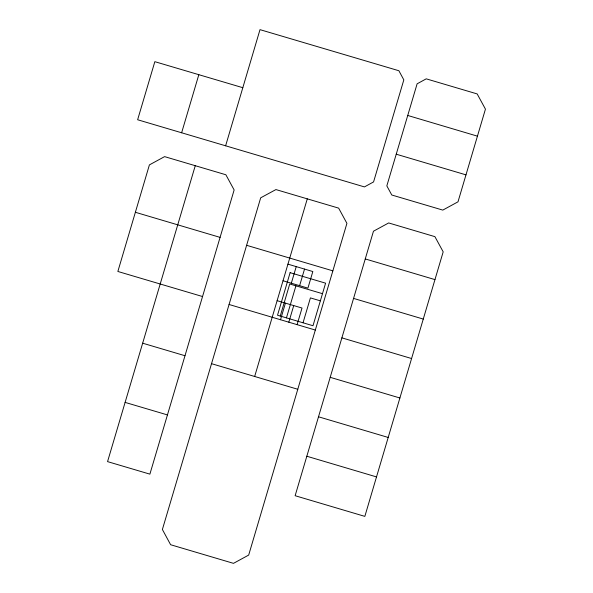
<?xml version="1.0" encoding="UTF-8"?>
<svg xmlns="http://www.w3.org/2000/svg" width="593" height="593" viewBox="0 0 593 593"><rect width="100%" height="100%" fill="white"/><g stroke="black" fill="none" stroke-linecap="round" stroke-linejoin="round"><path stroke-width="0.89" d="M242.819 87.697L154.84 61.672L137.635 119.749L181.628 132.773L198.833 74.681M195.267 165.692L107.555 461.621L149.888 474.141L234.139 189.96L225.866 174.757L164.595 156.626L149.399 164.898L117.859 271.468L202.547 296.537M225.622 145.804L260.001 29.65L398.874 70.737L403.826 79.877L373.568 181.925L364.436 186.914L181.628 132.773M229.076 304.491L260.69 197.817L275.923 189.575L338.647 208.128L346.92 223.361L248.682 555.078L233.486 563.35L170.621 544.73L162.386 529.49L229.076 304.491L315.32 330.049M280.252 316.039L289.732 283.988L322.481 293.683M280.519 319.723L285.426 303.134M291.326 283.217L296.233 266.62M286.441 317.87L295.929 285.819M288.813 322.184L293.728 305.588M299.621 285.67L304.535 269.074M297.108 324.638L302.022 308.041L277.131 300.673M303.038 322.785L310.406 297.894L320.361 300.836M376.511 476.913L364.843 516.377L295.136 495.711L373.464 231.218L388.667 222.946L434.906 236.651L443.186 251.847L376.511 476.913L306.826 456.239M254.664 376.473L307.285 198.848M407.739 115.465L386.829 185.876L391.78 195.008L442.801 210.1L457.996 201.828L485.445 109.127L477.172 93.924L426.219 78.839L417.116 83.821L407.739 115.465L477.439 136.16M396.228 154.195L465.987 174.861M365.258 258.941L434.958 279.607M135.374 212.279L220.085 237.378M246.599 245.302L332.851 270.845M287.939 264.159L312.83 271.535L307.915 288.131L283.024 280.756M353.561 298.405L423.276 319.071M341.887 337.862L411.579 358.535M330.197 377.326L399.904 397.992M142.654 343.191L184.986 355.726M211.531 363.679L297.797 389.275M318.515 416.79L388.215 437.456M125.101 402.395L167.434 414.915M290.118 272.669L277.517 315.231L312.993 325.735L325.594 283.172L290.118 272.669"/></g></svg>
